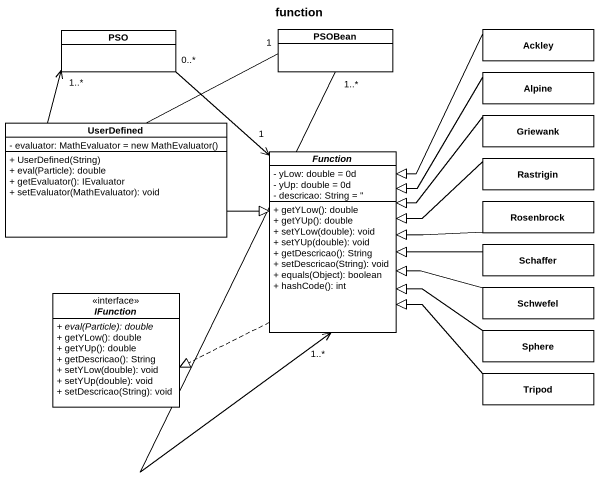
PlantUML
@startuml
title function
hide circle
hide empty members
skinparam classAttributeIconSize 0
class PSO
class PSOBean
class Ackley
class Alpine
class UserDefined {
  {field} - evaluator: MathEvaluator = new MathEvaluator()
  + UserDefined(String)
  + eval(Particle): double
  + getEvaluator(): IEvaluator
  + setEvaluator(MathEvaluator): void
}
class Griewank
abstract class Function {
  - yLow: double = 0d
  - yUp: double = 0d
  - descricao: String = ''
  + getYLow(): double
  + getYUp(): double
  + setYLow(double): void
  + setYUp(double): void
  + getDescricao(): String
  + setDescricao(String): void
  + equals(Object): boolean
  + hashCode(): int
}
class Rastrigin
class Rosenbrock
class Schaffer
interface IFunction <<interface>> {
  {abstract} + eval(Particle): double
  + getYLow(): double
  + getYUp(): double
  + getDescricao(): String
  + setYLow(double): void
  + setYUp(double): void
  + setDescricao(String): void
}
class Schwefel
class Sphere
class Tripod
PSO "0..*" --> "1" Function
PSOBean "1" -left-> "1..*" PSO
PSOBean "1..*" --> "1..*" Function
Ackley --|> Function
Alpine --|> Function
UserDefined -right-|> Function
Griewank -left-|> Function
Function .left.|> IFunction
Rastrigin -left-|> Function
Rosenbrock -left-|> Function
Schaffer -left-|> Function
Schwefel -left-|> Function
Sphere -left-|> Function
Tripod -up-|> Function
@enduml
